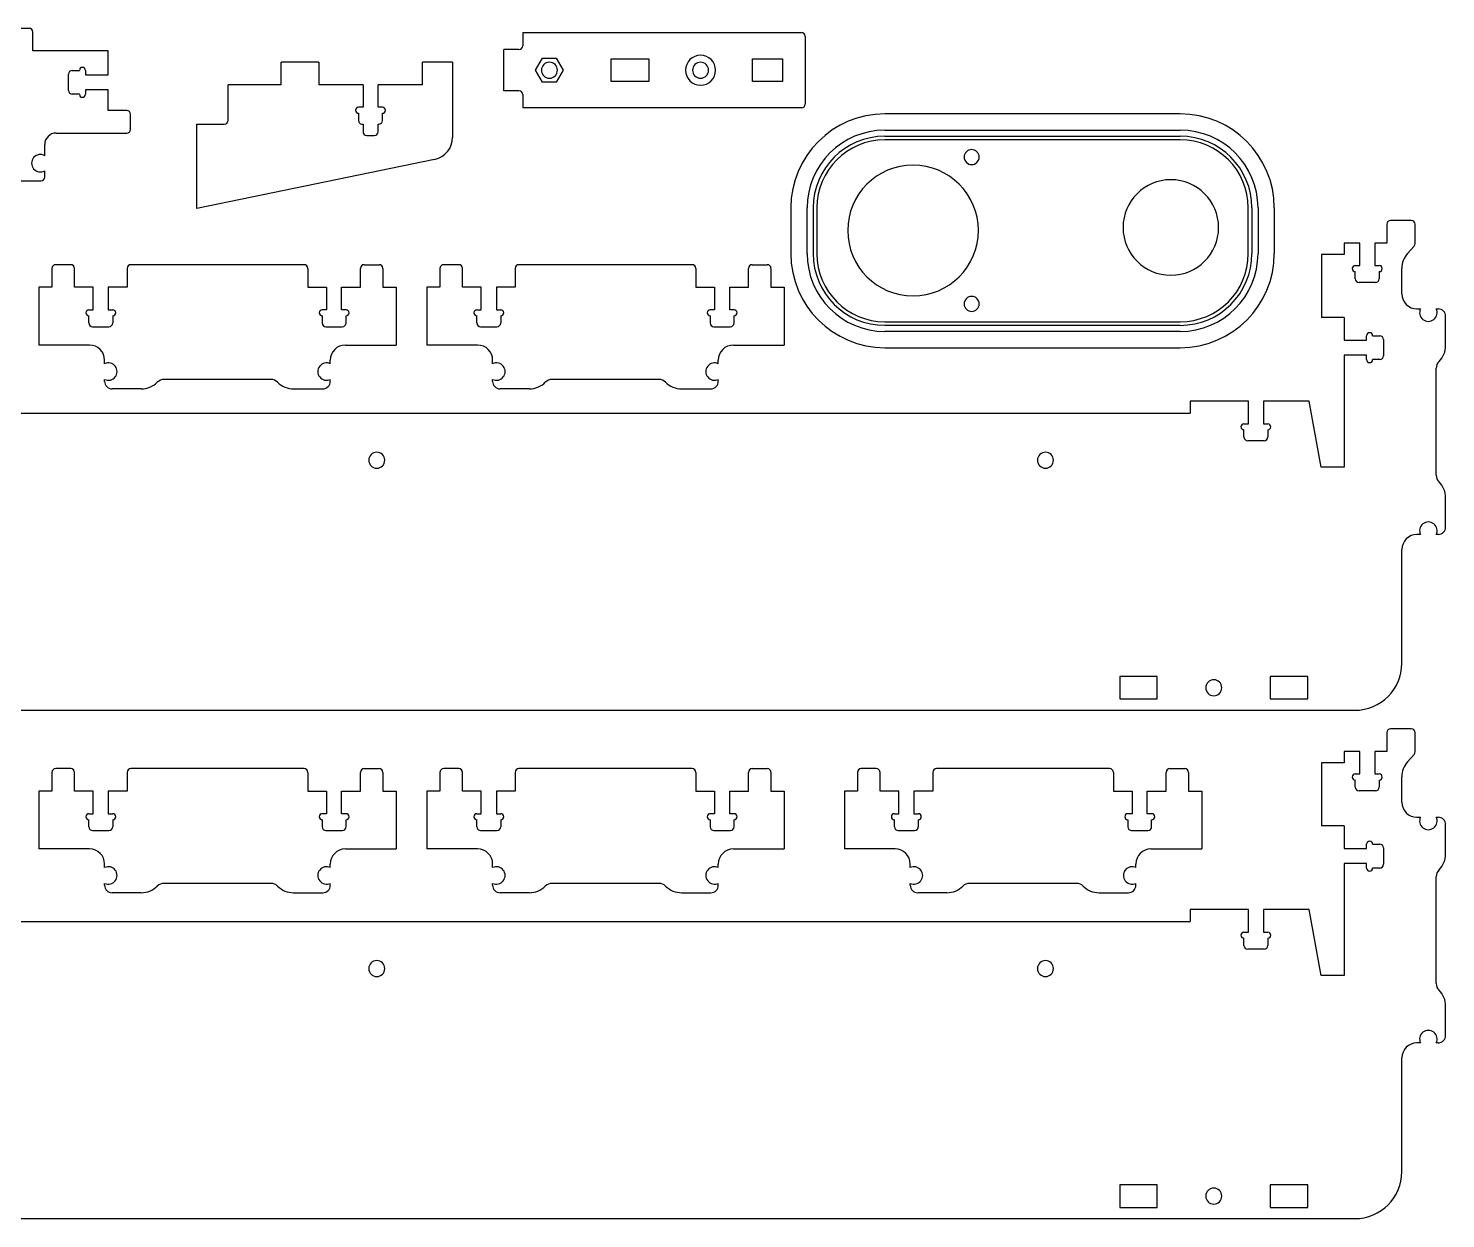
# Model space of a CAD drawing. Header units: millimetres. Extents: x -2205 to -684, y 3022 to 4418.
# Drawn here: x -1454 to -701, y 3784 to 4418 of the extents above; entities that cross this region are included whole.
import ezdxf

# ---------------------------------------------------------------- set-up
doc = ezdxf.new("R2010")
doc.units = ezdxf.units.MM
doc.layers.get('0').update_dxf_attribs({"color": 253, "lineweight": 70, "true_color": 0x8faf8f})

msp = doc.modelspace()

# ---------------------------------------------------------------- linework, layer by layer
at = {"color": 48, "lineweight": -3, "true_color": 0x483a05}
for p, q in [((-1454.04, 4417.53), (-1479.32, 4417.53)), ((-1452.04, 4405.53), (-1452.04, 4415.53)), ((-1412.04, 4405.53), (-1452.04, 4405.53)), ((-1412.04, 4392.81), (-1412.04, 4405.53)), ((-1431.04, 4395.16), (-1427.24, 4395.16)), ((-1424.04, 4395.16), (-1424.04, 4392.81)), ((-1433.04, 4384.46), (-1433.04, 4393.16)), ((-1424.04, 4392.81), (-1412.04, 4392.81)), ((-1427.24, 4382.46), (-1431.04, 4382.46)), ((-1412.04, 4384.81), (-1424.04, 4384.81)), ((-1424.04, 4384.81), (-1424.04, 4382.46)), ((-1412.04, 4373.81), (-1412.04, 4384.81)), ((-1402.04, 4373.81), (-1412.04, 4373.81)), ((-1400.04, 4363.81), (-1400.04, 4371.81)), ((-1439.69, 4361.81), (-1402.04, 4361.81)), ((-1445.69, 4349.78), (-1445.69, 4355.81)), ((-1445.69, 4338.43), (-1445.69, 4341.78)), ((-1465.27, 4336.43), (-1447.69, 4336.43)), ((-732.06, 4313.33), (-732.06, 4303.33)), ((-719.06, 4315.33), (-730.06, 4315.33)), ((-717.06, 4303.08), (-717.06, 4313.33)), ((-754.81, 4297.33), (-766.81, 4297.33)), ((-766.81, 4297.33), (-766.81, 4263.8)), ((-746.44, 4303.33), (-754.81, 4303.33)), ((-754.81, 4303.33), (-754.81, 4297.33)), ((-746.44, 4291.33), (-746.44, 4303.33)), ((-732.06, 4303.33), (-738.44, 4303.33)), ((-738.44, 4303.33), (-738.44, 4291.33)), ((-721.07, 4297.78), (-717.56, 4301.76)), ((-1441.85, 4289.83), (-1441.85, 4279.83)), ((-1431.89, 4291.83), (-1439.85, 4291.83)), ((-1429.89, 4279.83), (-1429.89, 4289.83)), ((-1401.89, 4289.83), (-1401.89, 4279.83)), ((-1307.81, 4291.83), (-1399.89, 4291.83)), ((-1305.81, 4289.83), (-1305.81, 4279.83)), ((-1277.81, 4279.83), (-1277.81, 4289.83)), ((-1275.81, 4291.83), (-1267.85, 4291.83)), ((-1265.85, 4289.83), (-1265.85, 4279.83)), ((-1235.52, 4289.83), (-1235.52, 4279.83)), ((-1225.56, 4291.83), (-1233.52, 4291.83)), ((-1223.56, 4279.83), (-1223.56, 4289.83)), ((-1195.56, 4289.83), (-1195.56, 4279.83)), ((-1101.48, 4291.83), (-1193.56, 4291.83)), ((-1099.48, 4289.83), (-1099.48, 4279.83)), ((-1071.48, 4279.83), (-1071.48, 4289.83)), ((-1069.48, 4291.83), (-1061.52, 4291.83)), ((-1059.52, 4289.83), (-1059.52, 4279.83)), ((-748.79, 4291.33), (-746.44, 4291.33)), ((-738.44, 4291.33), (-736.09, 4291.33)), ((-724.06, 4276.33), (-724.06, 4289.85)), ((-748.79, 4284.33), (-748.79, 4288.13)), ((-738.09, 4282.33), (-746.79, 4282.33)), ((-736.09, 4288.13), (-736.09, 4284.33)), ((-1441.85, 4279.83), (-1448.85, 4279.83)), ((-1448.85, 4279.83), (-1448.85, 4249.08)), ((-1419.89, 4279.83), (-1429.89, 4279.83)), ((-1419.89, 4267.83), (-1419.89, 4279.83)), ((-1401.89, 4279.83), (-1411.89, 4279.83)), ((-1411.89, 4279.83), (-1411.89, 4267.83)), ((-1305.81, 4279.83), (-1295.81, 4279.83)), ((-1295.81, 4279.83), (-1295.81, 4267.83)), ((-1287.81, 4279.83), (-1277.81, 4279.83)), ((-1287.81, 4267.83), (-1287.81, 4279.83)), ((-1265.85, 4279.83), (-1258.85, 4279.83)), ((-1258.85, 4279.83), (-1258.85, 4249.08)), ((-1235.52, 4279.83), (-1242.52, 4279.83)), ((-1242.52, 4279.83), (-1242.52, 4249.08)), ((-1213.56, 4279.83), (-1223.56, 4279.83)), ((-1213.56, 4267.83), (-1213.56, 4279.83)), ((-1195.56, 4279.83), (-1205.56, 4279.83)), ((-1205.56, 4279.83), (-1205.56, 4267.83)), ((-1099.48, 4279.83), (-1089.48, 4279.83)), ((-1089.48, 4279.83), (-1089.48, 4267.83)), ((-1081.48, 4279.83), (-1071.48, 4279.83)), ((-1081.48, 4267.83), (-1081.48, 4279.83)), ((-1059.52, 4279.83), (-1052.52, 4279.83)), ((-1052.52, 4279.83), (-1052.52, 4249.08)), ((-1422.24, 4267.83), (-1419.89, 4267.83)), ((-1411.89, 4267.83), (-1409.54, 4267.83)), ((-1295.81, 4267.83), (-1298.16, 4267.83)), ((-1285.46, 4267.83), (-1287.81, 4267.83)), ((-1215.91, 4267.83), (-1213.56, 4267.83)), ((-1205.56, 4267.83), (-1203.21, 4267.83)), ((-1089.48, 4267.83), (-1091.83, 4267.83)), ((-1079.13, 4267.83), (-1081.48, 4267.83)), ((-716.06, 4268.33), (-714.15, 4268.33)), ((-705.77, 4268.33), (-704.76, 4268.33)), ((-1422.24, 4260.83), (-1422.24, 4264.63)), ((-1420.24, 4258.83), (-1411.54, 4258.83)), ((-1409.54, 4264.63), (-1409.54, 4260.83)), ((-1298.16, 4264.63), (-1298.16, 4260.83)), ((-1296.16, 4258.83), (-1287.46, 4258.83)), ((-1285.46, 4260.83), (-1285.46, 4264.63)), ((-1215.91, 4260.83), (-1215.91, 4264.63)), ((-1213.91, 4258.83), (-1205.21, 4258.83)), ((-1203.21, 4264.63), (-1203.21, 4260.83)), ((-1091.83, 4264.63), (-1091.83, 4260.83)), ((-1089.83, 4258.83), (-1081.13, 4258.83)), ((-1079.13, 4260.83), (-1079.13, 4264.63)), ((-754.81, 4263.8), (-766.81, 4263.8)), ((-754.81, 4263.8), (-754.81, 4251.68)), ((-700.76, 4248.82), (-700.76, 4264.33)), ((-754.81, 4251.68), (-742.81, 4251.68)), ((-742.81, 4251.68), (-742.81, 4254.03)), ((-739.61, 4254.03), (-735.81, 4254.03)), ((-733.81, 4252.03), (-733.81, 4243.33)), ((-1421.85, 4249.08), (-1448.85, 4249.08)), ((-1285.85, 4249.08), (-1258.85, 4249.08)), ((-1215.52, 4249.08), (-1242.52, 4249.08)), ((-1079.52, 4249.08), (-1052.52, 4249.08)), ((-742.81, 4243.68), (-754.81, 4243.68)), ((-754.81, 4243.68), (-754.81, 4184.18)), ((-742.81, 4241.33), (-742.81, 4243.68)), ((-1413.85, 4239.17), (-1413.85, 4241.08)), ((-1293.85, 4239.17), (-1293.85, 4241.08)), ((-1207.52, 4239.17), (-1207.52, 4241.08)), ((-1087.52, 4239.17), (-1087.52, 4241.08)), ((-735.81, 4241.33), (-739.61, 4241.33)), ((-705.76, 4179.88), (-705.76, 4236.77)), ((-1413.85, 4229.78), (-1413.85, 4230.79)), ((-1325.4, 4230.78), (-1382.3, 4230.78)), ((-1293.85, 4229.78), (-1293.85, 4230.79)), ((-1207.52, 4229.78), (-1207.52, 4230.79)), ((-1119.07, 4230.78), (-1175.97, 4230.78)), ((-1087.52, 4229.78), (-1087.52, 4230.79)), ((-1394.34, 4225.78), (-1409.85, 4225.78)), ((-1313.36, 4225.78), (-1297.85, 4225.78)), ((-1188.01, 4225.78), (-1203.52, 4225.78)), ((-1107.03, 4225.78), (-1091.52, 4225.78)), ((-836.61, 4219.18), (-836.61, 4212.83)), ((-805.65, 4219.18), (-836.61, 4219.18)), ((-805.65, 4207.18), (-805.65, 4219.18)), ((-773.32, 4219.18), (-797.65, 4219.18)), ((-797.65, 4219.18), (-797.65, 4207.18)), ((-766.97, 4184.18), (-773.32, 4219.18)), ((-2057.29, 4212.83), (-836.61, 4212.83)), ((-808, 4207.18), (-805.65, 4207.18)), ((-797.65, 4207.18), (-795.3, 4207.18)), ((-808, 4200.18), (-808, 4203.98)), ((-797.3, 4198.18), (-806, 4198.18)), ((-795.3, 4203.98), (-795.3, 4200.18)), ((-754.81, 4184.18), (-766.97, 4184.18)), ((-700.76, 4152.33), (-700.76, 4167.84)), ((-714.15, 4148.33), (-716.06, 4148.33)), ((-704.76, 4148.33), (-705.77, 4148.33)), ((-724.06, 4079.83), (-724.06, 4140.33)), ((-874.06, 4072.83), (-874.06, 4060.83)), ((-854.12, 4072.83), (-874.06, 4072.83)), ((-854.12, 4060.83), (-854.12, 4072.83)), ((-774, 4072.83), (-794.06, 4072.83)), ((-794.06, 4072.83), (-794.06, 4060.83)), ((-774, 4060.83), (-774, 4072.83)), ((-2144.84, 4054.83), (-749.06, 4054.83)), ((-874.06, 4060.83), (-854.12, 4060.83)), ((-794.06, 4060.83), (-774, 4060.83)), ((-732.06, 4042.94), (-732.06, 4032.94)), ((-719.06, 4044.94), (-730.06, 4044.94)), ((-717.06, 4032.69), (-717.06, 4042.94)), ((-746.44, 4032.94), (-754.81, 4032.94)), ((-754.81, 4032.94), (-754.81, 4026.94)), ((-746.44, 4020.94), (-746.44, 4032.94)), ((-732.06, 4032.94), (-738.44, 4032.94)), ((-738.44, 4032.94), (-738.44, 4020.94)), ((-754.81, 4026.94), (-766.81, 4026.94)), ((-766.81, 4026.94), (-766.81, 3993.41)), ((-721.07, 4027.39), (-717.56, 4031.37)), ((-1441.85, 4021.82), (-1441.85, 4011.82)), ((-1431.89, 4023.82), (-1439.85, 4023.82)), ((-1429.89, 4011.82), (-1429.89, 4021.82)), ((-1401.89, 4021.82), (-1401.89, 4011.82)), ((-1307.81, 4023.82), (-1399.89, 4023.82)), ((-1305.81, 4021.82), (-1305.81, 4011.82)), ((-1277.81, 4011.82), (-1277.81, 4021.82)), ((-1275.81, 4023.82), (-1267.85, 4023.82)), ((-1265.85, 4021.82), (-1265.85, 4011.82)), ((-1235.52, 4021.82), (-1235.52, 4011.82)), ((-1225.56, 4023.82), (-1233.52, 4023.82)), ((-1223.56, 4011.82), (-1223.56, 4021.82)), ((-1195.56, 4021.82), (-1195.56, 4011.82)), ((-1101.48, 4023.82), (-1193.56, 4023.82)), ((-1099.48, 4021.82), (-1099.48, 4011.82)), ((-1071.48, 4011.82), (-1071.48, 4021.82)), ((-1069.48, 4023.82), (-1061.52, 4023.82)), ((-1059.52, 4021.82), (-1059.52, 4011.82)), ((-1013.48, 4021.82), (-1013.48, 4011.82)), ((-1003.52, 4023.82), (-1011.48, 4023.82)), ((-1001.52, 4011.82), (-1001.52, 4021.82)), ((-973.52, 4021.82), (-973.52, 4011.82)), ((-879.44, 4023.82), (-971.52, 4023.82)), ((-877.44, 4021.82), (-877.44, 4011.82)), ((-849.44, 4011.82), (-849.44, 4021.82)), ((-847.44, 4023.82), (-839.48, 4023.82)), ((-837.48, 4021.82), (-837.48, 4011.82)), ((-748.79, 4020.94), (-746.44, 4020.94)), ((-748.79, 4013.94), (-748.79, 4017.74)), ((-738.44, 4020.94), (-736.09, 4020.94)), ((-736.09, 4017.74), (-736.09, 4013.94)), ((-724.06, 4005.94), (-724.06, 4019.46)), ((-1441.85, 4011.82), (-1448.85, 4011.82)), ((-1448.85, 4011.82), (-1448.85, 3981.07)), ((-1419.89, 4011.82), (-1429.89, 4011.82)), ((-1419.89, 3999.82), (-1419.89, 4011.82)), ((-1401.89, 4011.82), (-1411.89, 4011.82)), ((-1411.89, 4011.82), (-1411.89, 3999.82)), ((-1305.81, 4011.82), (-1295.81, 4011.82)), ((-1295.81, 4011.82), (-1295.81, 3999.82)), ((-1287.81, 4011.82), (-1277.81, 4011.82)), ((-1287.81, 3999.82), (-1287.81, 4011.82)), ((-1265.85, 4011.82), (-1258.85, 4011.82)), ((-1258.85, 4011.82), (-1258.85, 3981.07)), ((-1235.52, 4011.82), (-1242.52, 4011.82)), ((-1242.52, 4011.82), (-1242.52, 3981.07)), ((-1213.56, 4011.82), (-1223.56, 4011.82)), ((-1213.56, 3999.82), (-1213.56, 4011.82)), ((-1195.56, 4011.82), (-1205.56, 4011.82)), ((-1205.56, 4011.82), (-1205.56, 3999.82)), ((-1099.48, 4011.82), (-1089.48, 4011.82)), ((-1089.48, 4011.82), (-1089.48, 3999.82)), ((-1081.48, 4011.82), (-1071.48, 4011.82)), ((-1081.48, 3999.82), (-1081.48, 4011.82)), ((-1059.52, 4011.82), (-1052.52, 4011.82)), ((-1052.52, 4011.82), (-1052.52, 3981.07)), ((-1013.48, 4011.82), (-1020.48, 4011.82)), ((-1020.48, 4011.82), (-1020.48, 3981.07)), ((-991.52, 4011.82), (-1001.52, 4011.82)), ((-991.52, 3999.82), (-991.52, 4011.82)), ((-973.52, 4011.82), (-983.52, 4011.82)), ((-983.52, 4011.82), (-983.52, 3999.82)), ((-877.44, 4011.82), (-867.44, 4011.82)), ((-867.44, 4011.82), (-867.44, 3999.82)), ((-859.44, 4011.82), (-849.44, 4011.82)), ((-859.44, 3999.82), (-859.44, 4011.82)), ((-837.48, 4011.82), (-830.48, 4011.82)), ((-830.48, 4011.82), (-830.48, 3981.07)), ((-738.09, 4011.94), (-746.79, 4011.94)), ((-1422.24, 3999.82), (-1419.89, 3999.82)), ((-1422.24, 3992.82), (-1422.24, 3996.62)), ((-1411.89, 3999.82), (-1409.54, 3999.82)), ((-1409.54, 3996.62), (-1409.54, 3992.82)), ((-1295.81, 3999.82), (-1298.16, 3999.82)), ((-1298.16, 3996.62), (-1298.16, 3992.82)), ((-1285.46, 3999.82), (-1287.81, 3999.82)), ((-1285.46, 3992.82), (-1285.46, 3996.62)), ((-1215.91, 3999.82), (-1213.56, 3999.82)), ((-1215.91, 3992.82), (-1215.91, 3996.62)), ((-1205.56, 3999.82), (-1203.21, 3999.82)), ((-1203.21, 3996.62), (-1203.21, 3992.82)), ((-1089.48, 3999.82), (-1091.83, 3999.82)), ((-1091.83, 3996.62), (-1091.83, 3992.82)), ((-1079.13, 3999.82), (-1081.48, 3999.82)), ((-1079.13, 3992.82), (-1079.13, 3996.62)), ((-993.87, 3999.82), (-991.52, 3999.82)), ((-993.87, 3992.82), (-993.87, 3996.62)), ((-983.52, 3999.82), (-981.17, 3999.82)), ((-981.17, 3996.62), (-981.17, 3992.82)), ((-867.44, 3999.82), (-869.79, 3999.82)), ((-869.79, 3996.62), (-869.79, 3992.82)), ((-857.09, 3999.82), (-859.44, 3999.82)), ((-857.09, 3992.82), (-857.09, 3996.62)), ((-716.06, 3997.94), (-714.15, 3997.94)), ((-705.77, 3997.94), (-704.76, 3997.94)), ((-1420.24, 3990.82), (-1411.54, 3990.82)), ((-1296.16, 3990.82), (-1287.46, 3990.82)), ((-1213.91, 3990.82), (-1205.21, 3990.82)), ((-1089.83, 3990.82), (-1081.13, 3990.82)), ((-991.87, 3990.82), (-983.17, 3990.82)), ((-867.79, 3990.82), (-859.09, 3990.82)), ((-754.81, 3993.41), (-766.81, 3993.41)), ((-754.81, 3993.41), (-754.81, 3981.29)), ((-700.76, 3978.43), (-700.76, 3993.94)), ((-1421.85, 3981.07), (-1448.85, 3981.07)), ((-1285.85, 3981.07), (-1258.85, 3981.07)), ((-1215.52, 3981.07), (-1242.52, 3981.07)), ((-1079.52, 3981.07), (-1052.52, 3981.07)), ((-993.48, 3981.07), (-1020.48, 3981.07)), ((-857.48, 3981.07), (-830.48, 3981.07)), ((-754.81, 3981.29), (-742.81, 3981.29)), ((-742.81, 3981.29), (-742.81, 3983.64)), ((-739.61, 3983.64), (-735.81, 3983.64)), ((-733.81, 3981.64), (-733.81, 3972.94)), ((-1413.85, 3971.16), (-1413.85, 3973.07)), ((-1293.85, 3971.16), (-1293.85, 3973.07)), ((-1207.52, 3971.16), (-1207.52, 3973.07)), ((-1087.52, 3971.16), (-1087.52, 3973.07)), ((-985.48, 3971.16), (-985.48, 3973.07)), ((-865.48, 3971.16), (-865.48, 3973.07)), ((-742.81, 3973.29), (-754.81, 3973.29)), ((-754.81, 3973.29), (-754.81, 3913.79)), ((-742.81, 3970.94), (-742.81, 3973.29)), ((-735.81, 3970.94), (-739.61, 3970.94)), ((-705.76, 3909.49), (-705.76, 3966.38)), ((-1413.85, 3961.77), (-1413.85, 3962.78)), ((-1394.34, 3957.77), (-1409.85, 3957.77)), ((-1325.4, 3962.77), (-1382.3, 3962.77)), ((-1313.36, 3957.77), (-1297.85, 3957.77)), ((-1293.85, 3961.77), (-1293.85, 3962.78)), ((-1207.52, 3961.77), (-1207.52, 3962.78)), ((-1188.01, 3957.77), (-1203.52, 3957.77)), ((-1119.07, 3962.77), (-1175.97, 3962.77)), ((-1107.03, 3957.77), (-1091.52, 3957.77)), ((-1087.52, 3961.77), (-1087.52, 3962.78)), ((-985.48, 3961.77), (-985.48, 3962.78)), ((-965.97, 3957.77), (-981.48, 3957.77)), ((-897.03, 3962.77), (-953.93, 3962.77)), ((-884.99, 3957.77), (-869.48, 3957.77)), ((-865.48, 3961.77), (-865.48, 3962.78)), ((-2057.29, 3942.44), (-836.61, 3942.44)), ((-836.61, 3948.79), (-836.61, 3942.44)), ((-805.65, 3948.79), (-836.61, 3948.79)), ((-805.65, 3936.79), (-805.65, 3948.79)), ((-773.32, 3948.79), (-797.65, 3948.79)), ((-797.65, 3948.79), (-797.65, 3936.79)), ((-766.97, 3913.79), (-773.32, 3948.79)), ((-808, 3936.79), (-805.65, 3936.79)), ((-797.65, 3936.79), (-795.3, 3936.79)), ((-808, 3929.79), (-808, 3933.59)), ((-797.3, 3927.79), (-806, 3927.79)), ((-795.3, 3933.59), (-795.3, 3929.79)), ((-754.81, 3913.79), (-766.97, 3913.79)), ((-700.76, 3881.94), (-700.76, 3897.45)), ((-714.15, 3877.94), (-716.06, 3877.94)), ((-704.76, 3877.94), (-705.77, 3877.94)), ((-724.06, 3809.44), (-724.06, 3869.94)), ((-874.06, 3802.44), (-874.06, 3790.44)), ((-854.12, 3802.44), (-874.06, 3802.44)), ((-854.12, 3790.44), (-854.12, 3802.44)), ((-774, 3802.44), (-794.06, 3802.44)), ((-794.06, 3802.44), (-794.06, 3790.44)), ((-774, 3790.44), (-774, 3802.44)), ((-2144.84, 3784.44), (-749.06, 3784.44)), ((-874.06, 3790.44), (-854.12, 3790.44)), ((-794.06, 3790.44), (-774, 3790.44))]:
    msp.add_line(p, q, dxfattribs=at)
at = {"color": 98, "lineweight": -3, "true_color": 0x054805}
for p, q in [((-1191.55, 4415.26), (-1191.55, 4408.26)), ((-1191.55, 4415.26), (-1043.32, 4415.26)), ((-1041.32, 4413.26), (-1041.32, 4377.26)), ((-1193.55, 4406.26), (-1201.55, 4406.26)), ((-1201.55, 4384.26), (-1201.55, 4406.26)), ((-1184.66, 4395.26), (-1181, 4401.61)), ((-1181, 4401.61), (-1173.66, 4401.61)), ((-1173.66, 4401.61), (-1170, 4395.26)), ((-1300.01, 4399.53), (-1320.01, 4399.53)), ((-1320.01, 4387.53), (-1320.01, 4399.53)), ((-1300.01, 4399.53), (-1300.01, 4387.53)), ((-1228.8, 4399.53), (-1244.8, 4399.53)), ((-1244.8, 4387.53), (-1244.8, 4399.53)), ((-1228.8, 4399.53), (-1228.8, 4359.56)), ((-1181, 4388.91), (-1184.66, 4395.26)), ((-1170, 4395.26), (-1173.66, 4388.91)), ((-1144.53, 4389.26), (-1144.53, 4401.26)), ((-1144.53, 4401.26), (-1124.53, 4401.26)), ((-1124.53, 4401.26), (-1124.53, 4389.26)), ((-1069.32, 4389.26), (-1069.32, 4401.26)), ((-1069.32, 4401.26), (-1053.32, 4401.26)), ((-1053.32, 4401.26), (-1053.32, 4389.26)), ((-1320.01, 4387.53), (-1348.22, 4387.53)), ((-1348.22, 4368.53), (-1348.22, 4387.53)), ((-1276.45, 4387.53), (-1300.01, 4387.53)), ((-1276.45, 4387.53), (-1276.45, 4375.53)), ((-1244.8, 4387.53), (-1268.45, 4387.53)), ((-1268.45, 4375.53), (-1268.45, 4387.53)), ((-1173.66, 4388.91), (-1181, 4388.91)), ((-1124.53, 4389.26), (-1144.53, 4389.26)), ((-1053.32, 4389.26), (-1069.32, 4389.26)), ((-1193.55, 4384.26), (-1201.55, 4384.26)), ((-1191.55, 4382.26), (-1191.55, 4375.26)), ((-1276.45, 4375.53), (-1278.8, 4375.53)), ((-1278.8, 4372.33), (-1278.8, 4368.53)), ((-1266.1, 4375.53), (-1268.45, 4375.53)), ((-1266.1, 4368.53), (-1266.1, 4372.33)), ((-1043.32, 4375.26), (-1191.55, 4375.26)), ((-1364.81, 4321.75), (-1364.81, 4366.53)), ((-1364.81, 4366.53), (-1350.22, 4366.53)), ((-1276.45, 4366.56), (-1276.45, 4362.53)), ((-1268.45, 4366.53), (-1268.1, 4366.53)), ((-1268.45, 4362.53), (-1268.45, 4366.53)), ((-1274.45, 4360.53), (-1270.45, 4360.53)), ((-1238.37, 4347.81), (-1364.81, 4321.75))]:
    msp.add_line(p, q, dxfattribs=at)
at = {"color": 58, "lineweight": -3, "true_color": 0x484805}
for p, q in [((-841.89, 4372.01), (-998.96, 4372.01)), ((-998.96, 4363.36), (-841.89, 4363.36)), ((-998.96, 4360.13), (-841.89, 4360.13)), ((-841.89, 4358.21), (-998.96, 4358.21)), ((-1048.96, 4322.01), (-1048.96, 4297.69)), ((-1040.31, 4297.69), (-1040.31, 4322.01)), ((-1037.09, 4322.01), (-1037.09, 4297.69)), ((-1035.16, 4322.01), (-1035.16, 4297.69)), ((-805.69, 4297.69), (-805.69, 4322.01)), ((-803.76, 4322.01), (-803.76, 4297.69)), ((-800.54, 4322.01), (-800.54, 4297.69)), ((-791.89, 4322.01), (-791.89, 4297.69)), ((-998.96, 4261.49), (-841.89, 4261.49)), ((-841.89, 4259.56), (-998.96, 4259.56)), ((-841.89, 4256.34), (-998.96, 4256.34)), ((-998.96, 4247.69), (-841.89, 4247.69))]:
    msp.add_line(p, q, dxfattribs=at)
at = {"color": 98, "lineweight": -3, "true_color": 0x054805, "extrusion": (-3.20333e-15, 4.66052e-15, -1)}
for centre, radius in [((1096.97, 4395.26), 8), ((1177.33, 4395.26), 4.25)]:
    msp.add_circle(centre, radius, dxfattribs=at)
at = {"color": 98, "lineweight": -3, "true_color": 0x054805, "extrusion": (-3.20333e-15, 2.24699e-15, -1)}
msp.add_circle((1096.97, 4395.26), 4.25, dxfattribs=at)
at = {"color": 58, "lineweight": -3, "true_color": 0x484805, "extrusion": (2.77556e-17, 3.2866e-15, -1)}
for centre, radius in [((952.81, 4349.05), 4), ((983.96, 4310.01), 34.75), ((846.89, 4311.61), 25.4), ((952.81, 4270.97), 4)]:
    msp.add_circle(centre, radius, dxfattribs=at)
at = {"color": 48, "lineweight": -3, "true_color": 0x483a05, "extrusion": (-3.73844e-15, -2.9965e-16, -1)}
for centre in [(1269.15, 4187.83), (1269.15, 3917.44)]:
    msp.add_circle(centre, 4.25, dxfattribs=at)
at = {"color": 48, "lineweight": -3, "true_color": 0x483a05, "extrusion": (-3.71151e-15, -2.9965e-16, -1)}
for centre in [(913.55, 4187.83), (913.55, 3917.44)]:
    msp.add_circle(centre, 4.25, dxfattribs=at)
at = {"color": 48, "lineweight": -3, "true_color": 0x483a05, "extrusion": (-3.7193e-15, -2.9965e-16, -1)}
for centre in [(824.09, 4066.83), (824.09, 3796.44)]:
    msp.add_circle(centre, 4.25, dxfattribs=at)
at = {"color": 48, "lineweight": -3, "true_color": 0x483a05}
for centre, radius, start, end in [((-1454.04, 4415.53), 2, 360, 90), ((-1431.04, 4393.16), 2, 90, 180), ((-1425.64, 4395.16), 1.6, 0, 180), ((-1431.04, 4384.46), 2, 180, 270), ((-1425.64, 4382.46), 1.6, 180, 0), ((-1402.04, 4371.81), 2, 360, 90), ((-1402.04, 4363.81), 2, 270, 0), ((-1439.69, 4355.81), 6, 90, 180), ((-1448.04, 4345.78), 4.64, 59.57035, 300.42965), ((-1447.69, 4338.43), 2, 270, 0), ((-730.06, 4313.33), 2, 90, 180), ((-719.06, 4313.33), 2, 360, 90), ((-712.06, 4289.85), 12, 138.61767, 180), ((-719.06, 4303.08), 2, 318.61767, 0), ((-1439.85, 4289.83), 2, 90, 180), ((-1431.89, 4289.83), 2, 360, 90), ((-1399.89, 4289.83), 2, 90, 180), ((-1307.81, 4289.83), 2, 360, 90), ((-1275.81, 4289.83), 2, 90, 180), ((-1267.85, 4289.83), 2, 360, 90), ((-1233.52, 4289.83), 2, 90, 180), ((-1225.56, 4289.83), 2, 360, 90), ((-1193.56, 4289.83), 2, 90, 180), ((-1101.48, 4289.83), 2, 360, 90), ((-1069.48, 4289.83), 2, 90, 180), ((-1061.52, 4289.83), 2, 360, 90), ((-748.79, 4289.73), 1.6, 90, 270), ((-736.09, 4289.73), 1.6, 270, 90), ((-746.79, 4284.33), 2, 180, 270), ((-738.09, 4284.33), 2, 270, 360), ((-716.06, 4276.33), 8, 180, 270), ((-1422.24, 4266.23), 1.6, 90, 270), ((-1409.54, 4266.23), 1.6, 270, 90), ((-1298.16, 4266.23), 1.6, 90, 270), ((-1285.46, 4266.23), 1.6, 270, 90), ((-1215.91, 4266.23), 1.6, 90, 270), ((-1203.21, 4266.23), 1.6, 270, 90), ((-1091.83, 4266.23), 1.6, 90, 270), ((-1079.13, 4266.23), 1.6, 270, 90), ((-709.96, 4266.33), 4.64, 154.46677, 25.53323), ((-704.76, 4264.33), 4, 360, 90), ((-1420.24, 4260.83), 2, 180, 270), ((-1411.54, 4260.83), 2, 270, 0), ((-1296.16, 4260.83), 2, 180, 270), ((-1287.46, 4260.83), 2, 270, 0), ((-1213.91, 4260.83), 2, 180, 270), ((-1205.21, 4260.83), 2, 270, 0), ((-1089.83, 4260.83), 2, 180, 270), ((-1081.13, 4260.83), 2, 270, 0), ((-741.21, 4254.03), 1.6, 360, 180), ((-735.81, 4252.03), 2, 360, 90), ((-1421.85, 4241.08), 8, 0, 90), ((-1285.85, 4241.08), 8, 90, 180), ((-1215.52, 4241.08), 8, 0, 90), ((-1079.52, 4241.08), 8, 90, 180), ((-735.81, 4243.33), 2, 270, 360), ((-712.76, 4248.82), 12, 314.90087, 360), ((-1411.85, 4234.98), 4.64, 244.46677, 115.53323), ((-1295.85, 4234.98), 4.64, 64.46677, 295.53323), ((-1205.52, 4234.98), 4.64, 244.46677, 115.53323), ((-1089.52, 4234.98), 4.64, 64.46677, 295.53323), ((-741.21, 4241.33), 1.6, 180, 360), ((-700.76, 4236.77), 5, 134.90087, 180), ((-1409.85, 4229.78), 4, 180, 270), ((-1394.34, 4237.78), 12, 270, 315.09913), ((-1382.3, 4225.78), 5, 90, 135.09913), ((-1325.4, 4225.78), 5, 44.90087, 90), ((-1313.36, 4237.78), 12, 224.90087, 270), ((-1297.85, 4229.78), 4, 270, 360), ((-1203.52, 4229.78), 4, 180, 270), ((-1188.01, 4237.78), 12, 270, 315.09913), ((-1175.97, 4225.78), 5, 90, 135.09913), ((-1119.07, 4225.78), 5, 44.90087, 90), ((-1107.03, 4237.78), 12, 224.90087, 270), ((-1091.52, 4229.78), 4, 270, 360), ((-808, 4205.58), 1.6, 90, 270), ((-795.3, 4205.58), 1.6, 270, 90), ((-806, 4200.18), 2, 180, 270), ((-797.3, 4200.18), 2, 270, 360), ((-700.76, 4179.88), 5, 180, 225.09913), ((-712.76, 4167.84), 12, 360, 45.09913), ((-709.96, 4150.33), 4.64, 334.46677, 205.53323), ((-716.06, 4140.33), 8, 90, 180), ((-704.76, 4152.33), 4, 270, 0), ((-749.06, 4079.83), 25, 270, 360), ((-730.06, 4042.94), 2, 90, 180), ((-719.06, 4042.94), 2, 360, 90), ((-719.06, 4032.69), 2, 318.61767, 0), ((-712.06, 4019.46), 12, 138.61767, 180), ((-1439.85, 4021.82), 2, 90, 180), ((-1431.89, 4021.82), 2, 360, 90), ((-1399.89, 4021.82), 2, 90, 180), ((-1307.81, 4021.82), 2, 360, 90), ((-1275.81, 4021.82), 2, 90, 180), ((-1267.85, 4021.82), 2, 360, 90), ((-1233.52, 4021.82), 2, 90, 180), ((-1225.56, 4021.82), 2, 360, 90), ((-1193.56, 4021.82), 2, 90, 180), ((-1101.48, 4021.82), 2, 360, 90), ((-1069.48, 4021.82), 2, 90, 180), ((-1061.52, 4021.82), 2, 360, 90), ((-1011.48, 4021.82), 2, 90, 180), ((-1003.52, 4021.82), 2, 360, 90), ((-971.52, 4021.82), 2, 90, 180), ((-879.44, 4021.82), 2, 360, 90), ((-847.44, 4021.82), 2, 90, 180), ((-839.48, 4021.82), 2, 360, 90), ((-748.79, 4019.34), 1.6, 90, 270), ((-736.09, 4019.34), 1.6, 270, 90), ((-746.79, 4013.94), 2, 180, 270), ((-738.09, 4013.94), 2, 270, 360), ((-716.06, 4005.94), 8, 180, 270), ((-1422.24, 3998.22), 1.6, 90, 270), ((-1409.54, 3998.22), 1.6, 270, 90), ((-1298.16, 3998.22), 1.6, 90, 270), ((-1285.46, 3998.22), 1.6, 270, 90), ((-1215.91, 3998.22), 1.6, 90, 270), ((-1203.21, 3998.22), 1.6, 270, 90), ((-1091.83, 3998.22), 1.6, 90, 270), ((-1079.13, 3998.22), 1.6, 270, 90), ((-993.87, 3998.22), 1.6, 90, 270), ((-981.17, 3998.22), 1.6, 270, 90), ((-869.79, 3998.22), 1.6, 90, 270), ((-857.09, 3998.22), 1.6, 270, 90), ((-709.96, 3995.94), 4.64, 154.46677, 25.53323), ((-704.76, 3993.94), 4, 360, 90), ((-1420.24, 3992.82), 2, 180, 270), ((-1411.54, 3992.82), 2, 270, 0), ((-1296.16, 3992.82), 2, 180, 270), ((-1287.46, 3992.82), 2, 270, 0), ((-1213.91, 3992.82), 2, 180, 270), ((-1205.21, 3992.82), 2, 270, 0), ((-1089.83, 3992.82), 2, 180, 270), ((-1081.13, 3992.82), 2, 270, 0), ((-991.87, 3992.82), 2, 180, 270), ((-983.17, 3992.82), 2, 270, 0), ((-867.79, 3992.82), 2, 180, 270), ((-859.09, 3992.82), 2, 270, 0), ((-1421.85, 3973.07), 8, 0, 90), ((-1285.85, 3973.07), 8, 90, 180), ((-1215.52, 3973.07), 8, 0, 90), ((-1079.52, 3973.07), 8, 90, 180), ((-993.48, 3973.07), 8, 0, 90), ((-857.48, 3973.07), 8, 90, 180), ((-741.21, 3983.64), 1.6, 360, 180), ((-735.81, 3981.64), 2, 360, 90), ((-735.81, 3972.94), 2, 270, 360), ((-712.76, 3978.43), 12, 314.90087, 360), ((-1411.85, 3966.97), 4.64, 244.46677, 115.53323), ((-1295.85, 3966.97), 4.64, 64.46677, 295.53323), ((-1205.52, 3966.97), 4.64, 244.46677, 115.53323), ((-1089.52, 3966.97), 4.64, 64.46677, 295.53323), ((-983.48, 3966.97), 4.64, 244.46677, 115.53323), ((-867.48, 3966.97), 4.64, 64.46677, 295.53323), ((-741.21, 3970.94), 1.6, 180, 360), ((-700.76, 3966.38), 5, 134.90087, 180), ((-1409.85, 3961.77), 4, 180, 270), ((-1394.34, 3969.77), 12, 270, 315.09913), ((-1382.3, 3957.77), 5, 90, 135.09913), ((-1325.4, 3957.77), 5, 44.90087, 90), ((-1313.36, 3969.77), 12, 224.90087, 270), ((-1297.85, 3961.77), 4, 270, 360), ((-1203.52, 3961.77), 4, 180, 270), ((-1188.01, 3969.77), 12, 270, 315.09913), ((-1175.97, 3957.77), 5, 90, 135.09913), ((-1119.07, 3957.77), 5, 44.90087, 90), ((-1107.03, 3969.77), 12, 224.90087, 270), ((-1091.52, 3961.77), 4, 270, 360), ((-981.48, 3961.77), 4, 180, 270), ((-965.97, 3969.77), 12, 270, 315.09913), ((-953.93, 3957.77), 5, 90, 135.09913), ((-897.03, 3957.77), 5, 44.90087, 90), ((-884.99, 3969.77), 12, 224.90087, 270), ((-869.48, 3961.77), 4, 270, 360), ((-808, 3935.19), 1.6, 90, 270), ((-795.3, 3935.19), 1.6, 270, 90), ((-806, 3929.79), 2, 180, 270), ((-797.3, 3929.79), 2, 270, 360), ((-700.76, 3909.49), 5, 180, 225.09913), ((-712.76, 3897.45), 12, 360, 45.09913), ((-709.96, 3879.94), 4.64, 334.46677, 205.53323), ((-704.76, 3881.94), 4, 270, 0), ((-716.06, 3869.94), 8, 90, 180), ((-749.06, 3809.44), 25, 270, 360)]:
    msp.add_arc(centre, radius, start, end, dxfattribs=at)
at = {"color": 98, "lineweight": -3, "true_color": 0x054805}
for centre, radius, start, end in [((-1043.32, 4413.26), 2, 360, 90), ((-1193.55, 4408.26), 2, 270, 360), ((-1193.55, 4382.26), 2, 0, 90), ((-1278.8, 4373.93), 1.6, 90, 270), ((-1266.1, 4373.93), 1.6, 270, 90), ((-1043.32, 4377.26), 2, 270, 0), ((-1350.22, 4368.53), 2, 270, 0), ((-1276.8, 4368.53), 2, 180, 280.07866), ((-1268.1, 4368.53), 2, 270, 0), ((-1274.45, 4362.53), 2, 180, 270), ((-1270.45, 4362.53), 2, 270, 0), ((-1240.8, 4359.56), 12, 281.64599, 360)]:
    msp.add_arc(centre, radius, start, end, dxfattribs=at)
at = {"color": 58, "lineweight": -3, "true_color": 0x484805}
for centre, radius, start, end in [((-998.96, 4322.01), 50, 90, 180), ((-841.89, 4322.01), 50, 0, 90), ((-998.96, 4322.01), 41.35, 90, 180), ((-998.96, 4322.01), 38.12, 90, 180), ((-998.96, 4322.01), 36.2, 90, 180), ((-841.89, 4322.01), 41.35, 360, 90), ((-841.89, 4322.01), 38.12, 360, 90), ((-841.89, 4322.01), 36.2, 360, 90), ((-998.96, 4297.69), 50, 180, 270), ((-998.96, 4297.69), 41.35, 180, 270), ((-998.96, 4297.69), 38.12, 180, 270), ((-998.96, 4297.69), 36.2, 180, 270), ((-841.89, 4297.69), 50, 270, 360), ((-841.89, 4297.69), 36.2, 270, 360), ((-841.89, 4297.69), 38.13, 270, 360), ((-841.89, 4297.69), 41.35, 270, 360)]:
    msp.add_arc(centre, radius, start, end, dxfattribs=at)

doc.saveas('drawing.dxf')
